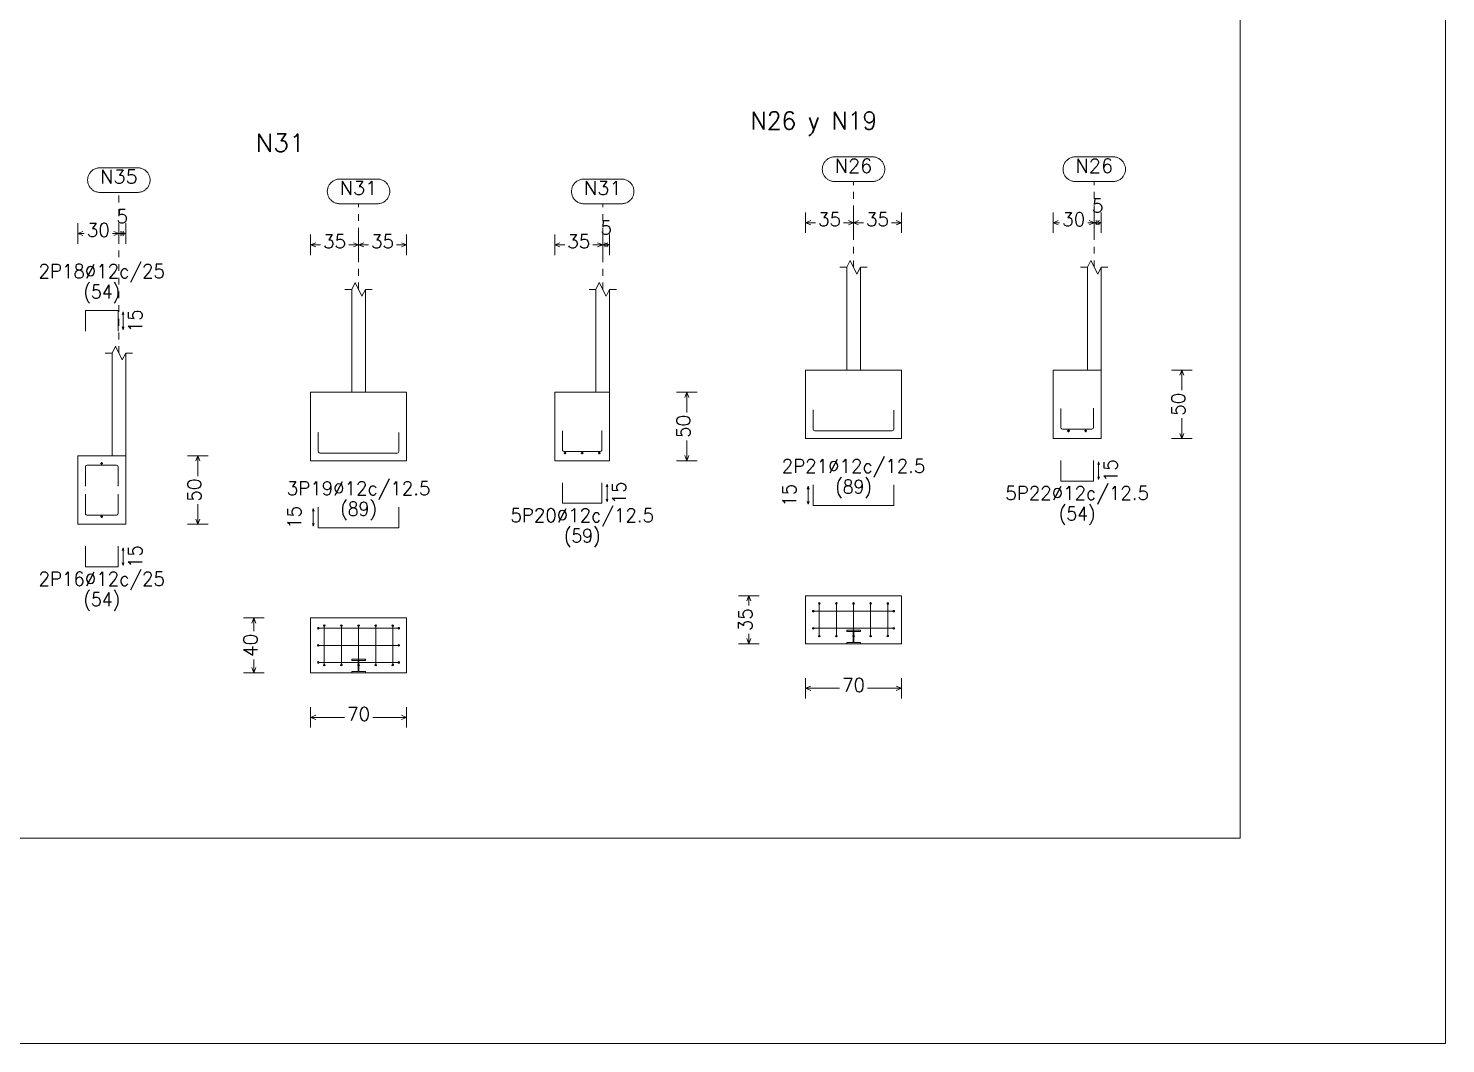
# Model space of a CAD drawing. Header units: millimetres. Extents: x -252 to 259, y -4 to 137.
# Drawn here: x -184.68 to -163.98, y 10.57 to 25.39 of the extents above; entities that cross this region are included whole.
import ezdxf
from ezdxf.enums import TextEntityAlignment as Align

# ---------------------------------------------------------------- set-up
doc = ezdxf.new("R2010")
doc.units = ezdxf.units.MM
doc.linetypes.add('CYPE_PUNTO', pattern=[0.075, 0, -0.075])
for name, color, linetype, lineweight in [('CIM_COTAS', 2, 'Continuous', 0), ('CIM_DIB_ARMADOS', 4, 'Continuous', 0), ('CIM_GEOMETRIA', 2, 'Continuous', 0), ('CIM_REFEREN', 2, 'Continuous', 0), ('CIM_TXT_ARMADOS', 3, 'Continuous', 0), ('RECUAD_LIMITES', 2, 'Continuous', 0), ('RECUAD_MARCO', 1, 'Continuous', 20)]:
    doc.layers.add(name, color=color, linetype=linetype, lineweight=lineweight)
doc.styles.add('CYPETXT', font='romans__.ttf', dxfattribs={"height": 0.2})

msp = doc.modelspace()

# ---------------------------------------------------------------- hatches: boundary and pattern name
at = {"layer": 'CIM_DIB_ARMADOS'}
h = msp.add_hatch(color=256, dxfattribs=at)
edge = h.paths.add_edge_path(flags=0)
edge.add_arc((-173.215, 19.817), 0.0016, 0, 360)
h = msp.add_hatch(color=256, dxfattribs=at)
edge = h.paths.add_edge_path(flags=0)
edge.add_arc((-172.039, 19.817), 0.0016, 0, 360)
h = msp.add_hatch(color=256, dxfattribs=at)
edge = h.paths.add_edge_path(flags=0)
edge.add_arc((-169.6, 19.841), 0.0016, 0, 360)
h = msp.add_hatch(color=256, dxfattribs=at)
edge = h.paths.add_edge_path(flags=0)
edge.add_arc((-169.124, 19.841), 0.0016, 0, 360)
h = msp.add_hatch(color=256, dxfattribs=at)
edge = h.paths.add_edge_path(flags=0)
edge.add_arc((-180.442, 19.493), 0.0016, 0, 360)
h = msp.add_hatch(color=256, dxfattribs=at)
edge = h.paths.add_edge_path(flags=0)
edge.add_arc((-179.266, 19.493), 0.0016, 0, 360)
h = msp.add_hatch(color=256, dxfattribs=at)
edge = h.paths.add_edge_path(flags=0)
edge.add_arc((-176.877, 19.517), 0.0016, 0, 360)
h = msp.add_hatch(color=256, dxfattribs=at)
edge = h.paths.add_edge_path(flags=0)
edge.add_arc((-176.301, 19.517), 0.0016, 0, 360)
h = msp.add_hatch(color=256, dxfattribs=at)
edge = h.paths.add_edge_path(flags=0)
edge.add_arc((-183.842, 18.716), 0.0016, 0, 360)
h = msp.add_hatch(color=256, dxfattribs=at)
edge = h.paths.add_edge_path(flags=0)
edge.add_arc((-183.366, 18.716), 0.0016, 0, 360)
h = msp.add_hatch(color=256, dxfattribs=at)
edge = h.paths.add_edge_path(flags=0)
edge.add_arc((-183.842, 18.588), 0.0016, 0, 360)
h = msp.add_hatch(color=256, dxfattribs=at)
edge = h.paths.add_edge_path(flags=0)
edge.add_arc((-183.366, 18.588), 0.0016, 0, 360)
h = msp.add_hatch(color=256, dxfattribs=at)
edge = h.paths.add_edge_path(flags=0)
edge.add_arc((-173.127, 16.997), 0.0016, 0, 360)
h = msp.add_hatch(color=256, dxfattribs=at)
edge = h.paths.add_edge_path(flags=0)
edge.add_arc((-172.877, 16.997), 0.0016, 0, 360)
h = msp.add_hatch(color=256, dxfattribs=at)
edge = h.paths.add_edge_path(flags=0)
edge.add_arc((-172.627, 16.997), 0.0016, 0, 360)
h = msp.add_hatch(color=256, dxfattribs=at)
edge = h.paths.add_edge_path(flags=0)
edge.add_arc((-172.377, 16.997), 0.0016, 0, 360)
h = msp.add_hatch(color=256, dxfattribs=at)
edge = h.paths.add_edge_path(flags=0)
edge.add_arc((-172.127, 16.997), 0.0016, 0, 360)
h = msp.add_hatch(color=256, dxfattribs=at)
edge = h.paths.add_edge_path(flags=0)
edge.add_arc((-173.215, 16.884), 0.0016, 0, 360)
h = msp.add_hatch(color=256, dxfattribs=at)
edge = h.paths.add_edge_path(flags=0)
edge.add_arc((-172.039, 16.884), 0.0016, 0, 360)
h = msp.add_hatch(color=256, dxfattribs=at)
edge = h.paths.add_edge_path(flags=0)
edge.add_arc((-180.442, 16.635), 0.0016, 0, 360)
h = msp.add_hatch(color=256, dxfattribs=at)
edge = h.paths.add_edge_path(flags=0)
edge.add_arc((-180.354, 16.673), 0.0016, 0, 360)
h = msp.add_hatch(color=256, dxfattribs=at)
edge = h.paths.add_edge_path(flags=0)
edge.add_arc((-180.104, 16.673), 0.0016, 0, 360)
h = msp.add_hatch(color=256, dxfattribs=at)
edge = h.paths.add_edge_path(flags=0)
edge.add_arc((-179.854, 16.673), 0.0016, 0, 360)
h = msp.add_hatch(color=256, dxfattribs=at)
edge = h.paths.add_edge_path(flags=0)
edge.add_arc((-179.604, 16.673), 0.0016, 0, 360)
h = msp.add_hatch(color=256, dxfattribs=at)
edge = h.paths.add_edge_path(flags=0)
edge.add_arc((-179.354, 16.673), 0.0016, 0, 360)
h = msp.add_hatch(color=256, dxfattribs=at)
edge = h.paths.add_edge_path(flags=0)
edge.add_arc((-179.266, 16.635), 0.0016, 0, 360)
h = msp.add_hatch(color=256, dxfattribs=at)
edge = h.paths.add_edge_path(flags=0)
edge.add_arc((-173.215, 16.634), 0.0016, 0, 360)
h = msp.add_hatch(color=256, dxfattribs=at)
edge = h.paths.add_edge_path(flags=0)
edge.add_arc((-172.039, 16.634), 0.0016, 0, 360)
h = msp.add_hatch(color=256, dxfattribs=at)
edge = h.paths.add_edge_path(flags=0)
edge.add_arc((-180.442, 16.385), 0.0016, 0, 360)
h = msp.add_hatch(color=256, dxfattribs=at)
edge = h.paths.add_edge_path(flags=0)
edge.add_arc((-179.266, 16.385), 0.0016, 0, 360)
h = msp.add_hatch(color=256, dxfattribs=at)
edge = h.paths.add_edge_path(flags=0)
edge.add_arc((-173.127, 16.521), 0.0016, 0, 360)
h = msp.add_hatch(color=256, dxfattribs=at)
edge = h.paths.add_edge_path(flags=0)
edge.add_arc((-172.877, 16.521), 0.0016, 0, 360)
h = msp.add_hatch(color=256, dxfattribs=at)
edge = h.paths.add_edge_path(flags=0)
edge.add_arc((-172.627, 16.521), 0.0016, 0, 360)
h = msp.add_hatch(color=256, dxfattribs=at)
edge = h.paths.add_edge_path(flags=0)
edge.add_arc((-172.377, 16.521), 0.0016, 0, 360)
h = msp.add_hatch(color=256, dxfattribs=at)
edge = h.paths.add_edge_path(flags=0)
edge.add_arc((-172.127, 16.521), 0.0016, 0, 360)
h = msp.add_hatch(color=256, dxfattribs=at)
edge = h.paths.add_edge_path(flags=0)
edge.add_arc((-180.442, 16.135), 0.0016, 0, 360)
h = msp.add_hatch(color=256, dxfattribs=at)
edge = h.paths.add_edge_path(flags=0)
edge.add_arc((-180.354, 16.097), 0.0016, 0, 360)
h = msp.add_hatch(color=256, dxfattribs=at)
edge = h.paths.add_edge_path(flags=0)
edge.add_arc((-180.104, 16.097), 0.0016, 0, 360)
h = msp.add_hatch(color=256, dxfattribs=at)
edge = h.paths.add_edge_path(flags=0)
edge.add_arc((-179.854, 16.097), 0.0016, 0, 360)
h = msp.add_hatch(color=256, dxfattribs=at)
edge = h.paths.add_edge_path(flags=0)
edge.add_arc((-179.604, 16.097), 0.0016, 0, 360)
h = msp.add_hatch(color=256, dxfattribs=at)
edge = h.paths.add_edge_path(flags=0)
edge.add_arc((-179.354, 16.097), 0.0016, 0, 360)
h = msp.add_hatch(color=256, dxfattribs=at)
edge = h.paths.add_edge_path(flags=0)
edge.add_arc((-179.266, 16.135), 0.0016, 0, 360)

# ---------------------------------------------------------------- linework, layer by layer
at = {"layer": 'CIM_COTAS', "linetype": 'CYPE_PUNTO'}
for p, q in [((-183.354, 20.652), (-183.354, 22.998)), ((-172.627, 21.905), (-172.627, 23.156)), ((-169.112, 21.905), (-169.112, 23.156)), ((-179.854, 21.581), (-179.854, 22.832)), ((-176.289, 21.581), (-176.289, 22.832))]:
    msp.add_line(p, q, dxfattribs=at)
at = {"layer": 'CIM_COTAS'}
for p, q in [((-173.327, 22.406), (-173.327, 22.706)), ((-173.327, 22.556), (-173.252, 22.586)), ((-172.627, 22.556), (-172.702, 22.586)), ((-172.627, 22.406), (-172.627, 22.706)), ((-172.627, 22.406), (-172.627, 22.706)), ((-172.627, 22.556), (-172.552, 22.586)), ((-171.927, 22.556), (-172.002, 22.586)), ((-171.927, 22.406), (-171.927, 22.706)), ((-169.712, 22.406), (-169.712, 22.706)), ((-169.712, 22.556), (-169.637, 22.586)), ((-169.112, 22.556), (-169.187, 22.586)), ((-169.112, 22.406), (-169.112, 22.706)), ((-169.112, 22.406), (-169.112, 22.706)), ((-169.112, 22.556), (-169.037, 22.586)), ((-169.012, 22.556), (-169.087, 22.586)), ((-169.012, 22.406), (-169.012, 22.706)), ((-183.954, 22.248), (-183.954, 22.548)), ((-183.954, 22.398), (-183.879, 22.428)), ((-183.954, 22.398), (-183.879, 22.368)), ((-183.954, 22.398), (-183.86, 22.398)), ((-183.449, 22.398), (-183.354, 22.398)), ((-183.354, 22.398), (-183.429, 22.428)), ((-183.354, 22.398), (-183.429, 22.368)), ((-183.354, 22.248), (-183.354, 22.548)), ((-183.354, 22.248), (-183.354, 22.548)), ((-183.354, 22.398), (-183.279, 22.428)), ((-183.354, 22.398), (-183.279, 22.368)), ((-183.354, 22.398), (-183.254, 22.398)), ((-183.254, 22.398), (-183.329, 22.428)), ((-183.254, 22.398), (-183.329, 22.368)), ((-183.254, 22.248), (-183.254, 22.548)), ((-180.554, 22.082), (-180.554, 22.382)), ((-179.854, 22.082), (-179.854, 22.382)), ((-179.854, 22.082), (-179.854, 22.382)), ((-179.154, 22.082), (-179.154, 22.382)), ((-176.989, 22.082), (-176.989, 22.382)), ((-176.289, 22.082), (-176.289, 22.382)), ((-176.289, 22.082), (-176.289, 22.382)), ((-176.189, 22.082), (-176.189, 22.382)), ((-173.327, 22.556), (-173.252, 22.526)), ((-173.327, 22.556), (-173.182, 22.556)), ((-172.771, 22.556), (-172.627, 22.556)), ((-172.627, 22.556), (-172.702, 22.526)), ((-172.627, 22.556), (-172.552, 22.526)), ((-172.627, 22.556), (-172.482, 22.556)), ((-172.071, 22.556), (-171.927, 22.556)), ((-171.927, 22.556), (-172.002, 22.526)), ((-169.712, 22.556), (-169.637, 22.526)), ((-169.712, 22.556), (-169.617, 22.556)), ((-169.206, 22.556), (-169.112, 22.556)), ((-169.112, 22.556), (-169.187, 22.526)), ((-169.112, 22.556), (-169.037, 22.526)), ((-169.112, 22.556), (-169.012, 22.556)), ((-169.012, 22.556), (-169.087, 22.526)), ((-180.554, 22.232), (-180.479, 22.262)), ((-180.554, 22.232), (-180.479, 22.202)), ((-180.554, 22.232), (-180.409, 22.232)), ((-179.998, 22.232), (-179.854, 22.232)), ((-179.854, 22.232), (-179.929, 22.262)), ((-179.854, 22.232), (-179.929, 22.202)), ((-179.854, 22.232), (-179.779, 22.262)), ((-179.854, 22.232), (-179.779, 22.202)), ((-179.854, 22.232), (-179.709, 22.232)), ((-179.298, 22.232), (-179.154, 22.232)), ((-179.154, 22.232), (-179.229, 22.262)), ((-179.154, 22.232), (-179.229, 22.202)), ((-176.989, 22.232), (-176.914, 22.262)), ((-176.989, 22.232), (-176.914, 22.202)), ((-176.989, 22.232), (-176.844, 22.232)), ((-176.433, 22.232), (-176.289, 22.232)), ((-176.289, 22.232), (-176.364, 22.262)), ((-176.289, 22.232), (-176.364, 22.202)), ((-176.289, 22.232), (-176.214, 22.262)), ((-176.289, 22.232), (-176.214, 22.202)), ((-176.289, 22.232), (-176.189, 22.232)), ((-176.189, 22.232), (-176.264, 22.262)), ((-176.189, 22.232), (-176.264, 22.202)), ((-167.983, 20.405), (-167.683, 20.405)), ((-167.833, 20.405), (-167.863, 20.33)), ((-167.833, 20.405), (-167.803, 20.33)), ((-167.833, 20.111), (-167.833, 20.405)), ((-175.21, 20.081), (-174.91, 20.081)), ((-175.06, 20.081), (-175.09, 20.006)), ((-175.06, 20.081), (-175.03, 20.006)), ((-175.06, 19.787), (-175.06, 20.081)), ((-167.833, 19.405), (-167.833, 19.7)), ((-167.833, 19.405), (-167.863, 19.48)), ((-167.833, 19.405), (-167.803, 19.48)), ((-175.06, 19.081), (-175.06, 19.376)), ((-167.983, 19.405), (-167.683, 19.405)), ((-182.352, 19.152), (-182.052, 19.152)), ((-182.202, 19.152), (-182.232, 19.077)), ((-182.202, 19.152), (-182.172, 19.077)), ((-182.202, 18.857), (-182.202, 19.152)), ((-175.21, 19.081), (-174.91, 19.081)), ((-175.06, 19.081), (-175.09, 19.156)), ((-175.06, 19.081), (-175.03, 19.156)), ((-182.202, 18.152), (-182.202, 18.446)), ((-182.202, 18.152), (-182.232, 18.227)), ((-182.202, 18.152), (-182.172, 18.227)), ((-182.352, 18.152), (-182.052, 18.152)), ((-174.305, 17.109), (-174.005, 17.109)), ((-174.155, 17.109), (-174.185, 17.034)), ((-174.155, 17.109), (-174.125, 17.034)), ((-174.155, 16.965), (-174.155, 17.109)), ((-181.532, 16.785), (-181.232, 16.785)), ((-181.382, 16.785), (-181.412, 16.71)), ((-181.382, 16.785), (-181.352, 16.71)), ((-181.382, 16.591), (-181.382, 16.785)), ((-174.305, 16.409), (-174.005, 16.409)), ((-174.155, 16.409), (-174.185, 16.484)), ((-174.155, 16.409), (-174.155, 16.554)), ((-174.155, 16.409), (-174.125, 16.484)), ((-181.382, 15.985), (-181.382, 16.18)), ((-181.532, 15.985), (-181.232, 15.985)), ((-181.382, 15.985), (-181.412, 16.06)), ((-181.382, 15.985), (-181.352, 16.06)), ((-173.327, 15.608), (-173.327, 15.908)), ((-173.327, 15.758), (-173.252, 15.788)), ((-173.327, 15.758), (-173.252, 15.728)), ((-173.327, 15.758), (-172.832, 15.758)), ((-172.421, 15.758), (-171.927, 15.758)), ((-171.927, 15.758), (-172.002, 15.788)), ((-171.927, 15.758), (-172.002, 15.728)), ((-171.927, 15.608), (-171.927, 15.908)), ((-180.554, 15.184), (-180.554, 15.484)), ((-180.554, 15.334), (-180.479, 15.364)), ((-180.554, 15.334), (-180.479, 15.304)), ((-180.554, 15.334), (-180.059, 15.334)), ((-179.648, 15.334), (-179.154, 15.334)), ((-179.154, 15.334), (-179.229, 15.364)), ((-179.154, 15.334), (-179.229, 15.304)), ((-179.154, 15.184), (-179.154, 15.484))]:
    msp.add_line(p, q, dxfattribs=at)
for points in [[(-172.351, 23.516), (-172.339, 23.516), (-172.327, 23.515), (-172.315, 23.513), (-172.303, 23.51), (-172.292, 23.506), (-172.281, 23.502), (-172.27, 23.497), (-172.259, 23.491), (-172.249, 23.485), (-172.239, 23.477), (-172.23, 23.47), (-172.221, 23.461), (-172.213, 23.452), (-172.206, 23.443), (-172.199, 23.433), (-172.193, 23.423), (-172.188, 23.412), (-172.183, 23.401), (-172.179, 23.389), (-172.176, 23.378), (-172.173, 23.366), (-172.172, 23.354), (-172.171, 23.342), (-172.171, 23.33), (-172.172, 23.318), (-172.173, 23.306), (-172.176, 23.294), (-172.179, 23.283), (-172.183, 23.271), (-172.188, 23.26), (-172.193, 23.25), (-172.199, 23.239), (-172.206, 23.229), (-172.213, 23.22), (-172.221, 23.211), (-172.23, 23.203), (-172.239, 23.195), (-172.249, 23.188), (-172.259, 23.181), (-172.27, 23.175), (-172.281, 23.17), (-172.292, 23.166), (-172.303, 23.163), (-172.315, 23.16), (-172.327, 23.158), (-172.339, 23.157), (-172.351, 23.156), (-172.903, 23.156), (-172.915, 23.157), (-172.927, 23.158), (-172.939, 23.16), (-172.95, 23.163), (-172.962, 23.166), (-172.973, 23.17), (-172.984, 23.175), (-172.995, 23.181), (-173.005, 23.188), (-173.014, 23.195), (-173.024, 23.203), (-173.032, 23.211), (-173.04, 23.22), (-173.048, 23.229), (-173.055, 23.239), (-173.061, 23.25), (-173.066, 23.26), (-173.071, 23.271), (-173.075, 23.283), (-173.078, 23.294), (-173.08, 23.306), (-173.082, 23.318), (-173.083, 23.33), (-173.083, 23.342), (-173.082, 23.354), (-173.08, 23.366), (-173.078, 23.378), (-173.075, 23.389), (-173.071, 23.401), (-173.066, 23.412), (-173.061, 23.423), (-173.055, 23.433), (-173.048, 23.443), (-173.04, 23.452), (-173.032, 23.461), (-173.024, 23.47), (-173.014, 23.477), (-173.005, 23.485), (-172.995, 23.491), (-172.984, 23.497), (-172.973, 23.502), (-172.962, 23.506), (-172.95, 23.51), (-172.939, 23.513), (-172.927, 23.515), (-172.915, 23.516), (-172.903, 23.516), (-172.351, 23.516)], [(-168.836, 23.516), (-168.824, 23.516), (-168.812, 23.515), (-168.8, 23.513), (-168.788, 23.51), (-168.777, 23.506), (-168.766, 23.502), (-168.755, 23.497), (-168.744, 23.491), (-168.734, 23.485), (-168.724, 23.477), (-168.715, 23.47), (-168.706, 23.461), (-168.698, 23.452), (-168.691, 23.443), (-168.684, 23.433), (-168.678, 23.423), (-168.673, 23.412), (-168.668, 23.401), (-168.664, 23.389), (-168.661, 23.378), (-168.658, 23.366), (-168.657, 23.354), (-168.656, 23.342), (-168.656, 23.33), (-168.657, 23.318), (-168.658, 23.306), (-168.661, 23.294), (-168.664, 23.283), (-168.668, 23.271), (-168.673, 23.26), (-168.678, 23.25), (-168.684, 23.239), (-168.691, 23.229), (-168.698, 23.22), (-168.706, 23.211), (-168.715, 23.203), (-168.724, 23.195), (-168.734, 23.188), (-168.744, 23.181), (-168.755, 23.175), (-168.766, 23.17), (-168.777, 23.166), (-168.788, 23.163), (-168.8, 23.16), (-168.812, 23.158), (-168.824, 23.157), (-168.836, 23.156), (-169.388, 23.156), (-169.4, 23.157), (-169.412, 23.158), (-169.424, 23.16), (-169.435, 23.163), (-169.447, 23.166), (-169.458, 23.17), (-169.469, 23.175), (-169.48, 23.181), (-169.49, 23.188), (-169.499, 23.195), (-169.509, 23.203), (-169.517, 23.211), (-169.525, 23.22), (-169.533, 23.229), (-169.54, 23.239), (-169.546, 23.25), (-169.551, 23.26), (-169.556, 23.271), (-169.56, 23.283), (-169.563, 23.294), (-169.565, 23.306), (-169.567, 23.318), (-169.568, 23.33), (-169.568, 23.342), (-169.567, 23.354), (-169.565, 23.366), (-169.563, 23.378), (-169.56, 23.389), (-169.556, 23.401), (-169.551, 23.412), (-169.546, 23.423), (-169.54, 23.433), (-169.533, 23.443), (-169.525, 23.452), (-169.517, 23.461), (-169.509, 23.47), (-169.499, 23.477), (-169.49, 23.485), (-169.48, 23.491), (-169.469, 23.497), (-169.458, 23.502), (-169.447, 23.506), (-169.435, 23.51), (-169.424, 23.513), (-169.412, 23.515), (-169.4, 23.516), (-169.388, 23.516), (-168.836, 23.516)], [(-183.078, 23.358), (-183.066, 23.358), (-183.054, 23.356), (-183.042, 23.354), (-183.031, 23.352), (-183.019, 23.348), (-183.008, 23.344), (-182.997, 23.339), (-182.987, 23.333), (-182.976, 23.326), (-182.967, 23.319), (-182.958, 23.311), (-182.949, 23.303), (-182.941, 23.294), (-182.933, 23.285), (-182.927, 23.275), (-182.92, 23.264), (-182.915, 23.254), (-182.91, 23.243), (-182.906, 23.231), (-182.903, 23.22), (-182.901, 23.208), (-182.899, 23.196), (-182.898, 23.184), (-182.898, 23.172), (-182.899, 23.16), (-182.901, 23.148), (-182.903, 23.136), (-182.906, 23.125), (-182.91, 23.113), (-182.915, 23.102), (-182.92, 23.091), (-182.927, 23.081), (-182.933, 23.071), (-182.941, 23.062), (-182.949, 23.053), (-182.958, 23.044), (-182.967, 23.037), (-182.976, 23.03), (-182.987, 23.023), (-182.997, 23.017), (-183.008, 23.012), (-183.019, 23.008), (-183.031, 23.004), (-183.042, 23.002), (-183.054, 23), (-183.066, 22.998), (-183.078, 22.998), (-183.63, 22.998), (-183.642, 22.998), (-183.654, 23), (-183.666, 23.002), (-183.678, 23.004), (-183.689, 23.008), (-183.701, 23.012), (-183.712, 23.017), (-183.722, 23.023), (-183.732, 23.03), (-183.742, 23.037), (-183.751, 23.044), (-183.76, 23.053), (-183.768, 23.062), (-183.775, 23.071), (-183.782, 23.081), (-183.788, 23.091), (-183.794, 23.102), (-183.798, 23.113), (-183.802, 23.125), (-183.805, 23.136), (-183.808, 23.148), (-183.809, 23.16), (-183.81, 23.172), (-183.81, 23.184), (-183.809, 23.196), (-183.808, 23.208), (-183.805, 23.22), (-183.802, 23.231), (-183.798, 23.243), (-183.794, 23.254), (-183.788, 23.264), (-183.782, 23.275), (-183.775, 23.285), (-183.768, 23.294), (-183.76, 23.303), (-183.751, 23.311), (-183.742, 23.319), (-183.732, 23.326), (-183.722, 23.333), (-183.712, 23.339), (-183.701, 23.344), (-183.689, 23.348), (-183.678, 23.352), (-183.666, 23.354), (-183.654, 23.356), (-183.642, 23.358), (-183.63, 23.358), (-183.078, 23.358)], [(-179.578, 23.192), (-179.566, 23.192), (-179.554, 23.191), (-179.542, 23.189), (-179.53, 23.186), (-179.519, 23.182), (-179.508, 23.178), (-179.497, 23.173), (-179.486, 23.167), (-179.476, 23.161), (-179.466, 23.154), (-179.457, 23.146), (-179.449, 23.137), (-179.44, 23.129), (-179.433, 23.119), (-179.426, 23.109), (-179.42, 23.099), (-179.415, 23.088), (-179.41, 23.077), (-179.406, 23.066), (-179.403, 23.054), (-179.4, 23.042), (-179.399, 23.03), (-179.398, 23.018), (-179.398, 23.006), (-179.399, 22.994), (-179.4, 22.982), (-179.403, 22.971), (-179.406, 22.959), (-179.41, 22.948), (-179.415, 22.937), (-179.42, 22.926), (-179.426, 22.915), (-179.433, 22.906), (-179.44, 22.896), (-179.449, 22.887), (-179.457, 22.879), (-179.466, 22.871), (-179.476, 22.864), (-179.486, 22.857), (-179.497, 22.852), (-179.508, 22.847), (-179.519, 22.842), (-179.53, 22.839), (-179.542, 22.836), (-179.554, 22.834), (-179.566, 22.833), (-179.578, 22.832), (-180.13, 22.832), (-180.142, 22.833), (-180.154, 22.834), (-180.166, 22.836), (-180.177, 22.839), (-180.189, 22.842), (-180.2, 22.847), (-180.211, 22.852), (-180.222, 22.857), (-180.232, 22.864), (-180.241, 22.871), (-180.251, 22.879), (-180.259, 22.887), (-180.267, 22.896), (-180.275, 22.906), (-180.282, 22.915), (-180.288, 22.926), (-180.293, 22.937), (-180.298, 22.948), (-180.302, 22.959), (-180.305, 22.971), (-180.307, 22.982), (-180.309, 22.994), (-180.31, 23.006), (-180.31, 23.018), (-180.309, 23.03), (-180.307, 23.042), (-180.305, 23.054), (-180.302, 23.066), (-180.298, 23.077), (-180.293, 23.088), (-180.288, 23.099), (-180.282, 23.109), (-180.275, 23.119), (-180.267, 23.129), (-180.259, 23.137), (-180.251, 23.146), (-180.241, 23.154), (-180.232, 23.161), (-180.222, 23.167), (-180.211, 23.173), (-180.2, 23.178), (-180.189, 23.182), (-180.177, 23.186), (-180.166, 23.189), (-180.154, 23.191), (-180.142, 23.192), (-180.13, 23.192), (-179.578, 23.192)], [(-176.013, 23.192), (-176.001, 23.192), (-175.989, 23.191), (-175.977, 23.189), (-175.965, 23.186), (-175.954, 23.182), (-175.943, 23.178), (-175.932, 23.173), (-175.921, 23.167), (-175.911, 23.161), (-175.901, 23.154), (-175.892, 23.146), (-175.884, 23.137), (-175.875, 23.129), (-175.868, 23.119), (-175.861, 23.109), (-175.855, 23.099), (-175.85, 23.088), (-175.845, 23.077), (-175.841, 23.066), (-175.838, 23.054), (-175.835, 23.042), (-175.834, 23.03), (-175.833, 23.018), (-175.833, 23.006), (-175.834, 22.994), (-175.835, 22.982), (-175.838, 22.971), (-175.841, 22.959), (-175.845, 22.948), (-175.85, 22.937), (-175.855, 22.926), (-175.861, 22.915), (-175.868, 22.906), (-175.875, 22.896), (-175.884, 22.887), (-175.892, 22.879), (-175.901, 22.871), (-175.911, 22.864), (-175.921, 22.857), (-175.932, 22.852), (-175.943, 22.847), (-175.954, 22.842), (-175.965, 22.839), (-175.977, 22.836), (-175.989, 22.834), (-176.001, 22.833), (-176.013, 22.832), (-176.565, 22.832), (-176.577, 22.833), (-176.589, 22.834), (-176.601, 22.836), (-176.612, 22.839), (-176.624, 22.842), (-176.635, 22.847), (-176.646, 22.852), (-176.657, 22.857), (-176.667, 22.864), (-176.676, 22.871), (-176.686, 22.879), (-176.694, 22.887), (-176.702, 22.896), (-176.71, 22.906), (-176.717, 22.915), (-176.723, 22.926), (-176.728, 22.937), (-176.733, 22.948), (-176.737, 22.959), (-176.74, 22.971), (-176.742, 22.982), (-176.744, 22.994), (-176.745, 23.006), (-176.745, 23.018), (-176.744, 23.03), (-176.742, 23.042), (-176.74, 23.054), (-176.737, 23.066), (-176.733, 23.077), (-176.728, 23.088), (-176.723, 23.099), (-176.717, 23.109), (-176.71, 23.119), (-176.702, 23.129), (-176.694, 23.137), (-176.686, 23.146), (-176.676, 23.154), (-176.667, 23.161), (-176.657, 23.167), (-176.646, 23.173), (-176.635, 23.178), (-176.624, 23.182), (-176.612, 23.186), (-176.601, 23.189), (-176.589, 23.191), (-176.577, 23.192), (-176.565, 23.192), (-176.013, 23.192)]]:
    msp.add_lwpolyline(points, close=True, dxfattribs=at)
at = {"layer": 'CIM_DIB_ARMADOS'}
for p, q in [((-169.505, 19.517), (-169.469, 19.517)), ((-169.487, 19.499), (-169.487, 19.535)), ((-169.255, 19.517), (-169.219, 19.517)), ((-169.237, 19.499), (-169.237, 19.535)), ((-183.622, 19.04), (-183.586, 19.04)), ((-183.604, 19.022), (-183.604, 19.058)), ((-176.857, 19.193), (-176.821, 19.193)), ((-176.839, 19.175), (-176.839, 19.211)), ((-176.607, 19.193), (-176.571, 19.193)), ((-176.589, 19.175), (-176.589, 19.211)), ((-176.357, 19.193), (-176.321, 19.193)), ((-176.339, 19.175), (-176.339, 19.211)), ((-183.622, 18.264), (-183.586, 18.264)), ((-183.604, 18.246), (-183.604, 18.282))]:
    msp.add_line(p, q, dxfattribs=at)
for points in [[(-183.366, 20.973), (-183.366, 21.273), (-183.842, 21.273), (-183.842, 20.973)], [(-173.215, 19.817), (-173.215, 19.541), (-173.212, 19.529), (-173.203, 19.52), (-173.191, 19.517), (-172.063, 19.517), (-172.051, 19.52), (-172.042, 19.529), (-172.039, 19.541), (-172.039, 19.817)], [(-169.124, 19.841), (-169.124, 19.565), (-169.127, 19.553), (-169.136, 19.544), (-169.148, 19.541), (-169.576, 19.541), (-169.588, 19.544), (-169.597, 19.553), (-169.6, 19.565), (-169.6, 19.841)], [(-180.442, 19.493), (-180.442, 19.217), (-180.439, 19.205), (-180.43, 19.197), (-180.418, 19.193), (-179.29, 19.193), (-179.278, 19.197), (-179.269, 19.205), (-179.266, 19.217), (-179.266, 19.493)], [(-176.301, 19.517), (-176.301, 19.241), (-176.304, 19.229), (-176.313, 19.221), (-176.325, 19.217), (-176.853, 19.217), (-176.865, 19.221), (-176.874, 19.229), (-176.877, 19.241), (-176.877, 19.517)], [(-169.124, 19.084), (-169.124, 18.784), (-169.6, 18.784), (-169.6, 19.084)], [(-183.366, 18.716), (-183.366, 18.992), (-183.37, 19.004), (-183.378, 19.013), (-183.39, 19.016), (-183.818, 19.016), (-183.83, 19.013), (-183.839, 19.004), (-183.842, 18.992), (-183.842, 18.716)], [(-176.301, 18.76), (-176.301, 18.46), (-176.877, 18.46), (-176.877, 18.76)], [(-173.215, 18.727), (-173.215, 18.427), (-172.039, 18.427), (-172.039, 18.727)], [(-183.366, 18.588), (-183.366, 18.312), (-183.37, 18.3), (-183.378, 18.291), (-183.39, 18.288), (-183.818, 18.288), (-183.83, 18.291), (-183.839, 18.3), (-183.842, 18.312), (-183.842, 18.588)], [(-180.442, 18.403), (-180.442, 18.103), (-179.266, 18.103), (-179.266, 18.403)], [(-183.366, 17.831), (-183.366, 17.531), (-183.842, 17.531), (-183.842, 17.831)], [(-173.127, 16.521), (-173.127, 16.524), (-173.127, 16.533), (-173.127, 16.545), (-173.127, 16.973), (-173.127, 16.985), (-173.127, 16.994), (-173.127, 16.997)], [(-172.877, 16.521), (-172.877, 16.524), (-172.877, 16.533), (-172.877, 16.545), (-172.877, 16.973), (-172.877, 16.985), (-172.877, 16.994), (-172.877, 16.997)], [(-172.627, 16.521), (-172.627, 16.524), (-172.627, 16.533), (-172.627, 16.545), (-172.627, 16.973), (-172.627, 16.985), (-172.627, 16.994), (-172.627, 16.997)], [(-172.377, 16.521), (-172.377, 16.524), (-172.377, 16.533), (-172.377, 16.545), (-172.377, 16.973), (-172.377, 16.985), (-172.377, 16.994), (-172.377, 16.997)], [(-172.127, 16.521), (-172.127, 16.524), (-172.127, 16.533), (-172.127, 16.545), (-172.127, 16.973), (-172.127, 16.985), (-172.127, 16.994), (-172.127, 16.997)], [(-173.215, 16.884), (-173.212, 16.884), (-173.203, 16.884), (-173.191, 16.884), (-172.063, 16.884), (-172.051, 16.884), (-172.042, 16.884), (-172.039, 16.884)], [(-180.442, 16.635), (-180.439, 16.635), (-180.43, 16.635), (-180.418, 16.635), (-179.29, 16.635), (-179.278, 16.635), (-179.269, 16.635), (-179.266, 16.635)], [(-180.354, 16.097), (-180.354, 16.101), (-180.354, 16.109), (-180.354, 16.121), (-180.354, 16.649), (-180.354, 16.661), (-180.354, 16.67), (-180.354, 16.673)], [(-180.104, 16.097), (-180.104, 16.101), (-180.104, 16.109), (-180.104, 16.121), (-180.104, 16.649), (-180.104, 16.661), (-180.104, 16.67), (-180.104, 16.673)], [(-179.854, 16.097), (-179.854, 16.101), (-179.854, 16.109), (-179.854, 16.121), (-179.854, 16.649), (-179.854, 16.661), (-179.854, 16.67), (-179.854, 16.673)], [(-179.604, 16.097), (-179.604, 16.101), (-179.604, 16.109), (-179.604, 16.121), (-179.604, 16.649), (-179.604, 16.661), (-179.604, 16.67), (-179.604, 16.673)], [(-179.354, 16.097), (-179.354, 16.101), (-179.354, 16.109), (-179.354, 16.121), (-179.354, 16.649), (-179.354, 16.661), (-179.354, 16.67), (-179.354, 16.673)], [(-173.215, 16.634), (-173.212, 16.634), (-173.203, 16.634), (-173.191, 16.634), (-172.063, 16.634), (-172.051, 16.634), (-172.042, 16.634), (-172.039, 16.634)], [(-180.442, 16.385), (-180.439, 16.385), (-180.43, 16.385), (-180.418, 16.385), (-179.29, 16.385), (-179.278, 16.385), (-179.269, 16.385), (-179.266, 16.385)], [(-180.442, 16.135), (-180.439, 16.135), (-180.43, 16.135), (-180.418, 16.135), (-179.29, 16.135), (-179.278, 16.135), (-179.269, 16.135), (-179.266, 16.135)]]:
    msp.add_lwpolyline(points, dxfattribs=at)
for centre, radius in [((-173.215, 19.817), 0.0016), ((-172.039, 19.817), 0.0016), ((-169.6, 19.841), 0.0016), ((-169.124, 19.841), 0.0016), ((-180.442, 19.493), 0.0016), ((-179.266, 19.493), 0.0016), ((-176.877, 19.517), 0.0016), ((-176.301, 19.517), 0.0016), ((-169.487, 19.517), 0.012), ((-169.237, 19.517), 0.012), ((-183.604, 19.04), 0.012), ((-176.839, 19.193), 0.012), ((-176.589, 19.193), 0.012), ((-176.339, 19.193), 0.012), ((-183.842, 18.716), 0.0016), ((-183.366, 18.716), 0.0016), ((-183.842, 18.588), 0.0016), ((-183.366, 18.588), 0.0016), ((-183.604, 18.264), 0.012), ((-173.127, 16.997), 0.012), ((-173.127, 16.997), 0.0016), ((-172.877, 16.997), 0.012), ((-172.877, 16.997), 0.0016), ((-172.627, 16.997), 0.012), ((-172.627, 16.997), 0.0016), ((-172.377, 16.997), 0.012), ((-172.377, 16.997), 0.0016), ((-172.127, 16.997), 0.012), ((-172.127, 16.997), 0.0016), ((-173.215, 16.884), 0.012), ((-173.215, 16.884), 0.0016), ((-172.039, 16.884), 0.012), ((-172.039, 16.884), 0.0016), ((-180.442, 16.635), 0.012), ((-180.442, 16.635), 0.0016), ((-180.354, 16.673), 0.012), ((-180.354, 16.673), 0.0016), ((-180.104, 16.673), 0.012), ((-180.104, 16.673), 0.0016), ((-179.854, 16.673), 0.012), ((-179.854, 16.673), 0.0016), ((-179.604, 16.673), 0.012), ((-179.604, 16.673), 0.0016), ((-179.354, 16.673), 0.012), ((-179.354, 16.673), 0.0016), ((-179.266, 16.635), 0.012), ((-179.266, 16.635), 0.0016), ((-173.215, 16.634), 0.012), ((-173.215, 16.634), 0.0016), ((-172.039, 16.634), 0.012), ((-172.039, 16.634), 0.0016), ((-180.442, 16.385), 0.012), ((-180.442, 16.385), 0.0016), ((-179.266, 16.385), 0.012), ((-179.266, 16.385), 0.0016), ((-173.127, 16.521), 0.012), ((-173.127, 16.521), 0.0016), ((-172.877, 16.521), 0.012), ((-172.877, 16.521), 0.0016), ((-172.627, 16.521), 0.012), ((-172.627, 16.521), 0.0016), ((-172.377, 16.521), 0.012), ((-172.377, 16.521), 0.0016), ((-172.127, 16.521), 0.012), ((-172.127, 16.521), 0.0016), ((-180.442, 16.135), 0.012), ((-179.266, 16.135), 0.012), ((-180.442, 16.135), 0.0016), ((-180.354, 16.097), 0.012), ((-180.354, 16.097), 0.0016), ((-180.104, 16.097), 0.012), ((-180.104, 16.097), 0.0016), ((-179.854, 16.097), 0.012), ((-179.854, 16.097), 0.0016), ((-179.604, 16.097), 0.012), ((-179.604, 16.097), 0.0016), ((-179.354, 16.097), 0.012), ((-179.354, 16.097), 0.0016), ((-179.266, 16.135), 0.0016)]:
    msp.add_circle(centre, radius, dxfattribs=at)
at = {"layer": 'CIM_GEOMETRIA'}
for p, q in [((-172.727, 21.905), (-172.727, 20.405)), ((-172.527, 20.405), (-172.527, 21.905)), ((-169.012, 20.405), (-169.012, 21.905)), ((-179.954, 21.581), (-179.954, 20.081)), ((-179.754, 20.081), (-179.754, 21.581)), ((-176.189, 20.081), (-176.189, 21.581)), ((-183.254, 19.152), (-183.254, 20.652)), ((-173.327, 20.405), (-171.927, 20.405)), ((-173.327, 20.405), (-173.327, 19.405)), ((-172.527, 20.405), (-172.727, 20.405)), ((-172.727, 20.405), (-172.633, 20.405)), ((-172.527, 20.405), (-172.621, 20.405)), ((-171.927, 19.405), (-171.927, 20.405)), ((-169.712, 20.405), (-169.012, 20.405)), ((-169.712, 19.405), (-169.712, 20.405)), ((-169.012, 20.405), (-169.212, 20.405)), ((-169.012, 19.405), (-169.012, 20.405)), ((-180.554, 20.081), (-179.154, 20.081)), ((-180.554, 20.081), (-180.554, 19.081)), ((-179.754, 20.081), (-179.954, 20.081)), ((-179.954, 20.081), (-179.86, 20.081)), ((-179.754, 20.081), (-179.848, 20.081)), ((-179.154, 19.081), (-179.154, 20.081)), ((-176.989, 20.081), (-176.189, 20.081)), ((-176.989, 19.081), (-176.989, 20.081)), ((-176.189, 20.081), (-176.389, 20.081)), ((-176.189, 19.081), (-176.189, 20.081)), ((-171.927, 19.405), (-173.327, 19.405)), ((-169.012, 19.405), (-169.712, 19.405)), ((-183.954, 19.152), (-183.254, 19.152)), ((-183.954, 18.152), (-183.954, 19.152)), ((-183.254, 19.152), (-183.454, 19.152)), ((-183.254, 18.152), (-183.254, 19.152)), ((-179.154, 19.081), (-180.554, 19.081)), ((-176.189, 19.081), (-176.989, 19.081)), ((-183.254, 18.152), (-183.954, 18.152))]:
    msp.add_line(p, q, dxfattribs=at)
for points in [[(-172.827, 21.905), (-172.727, 21.905), (-172.677, 22.005), (-172.577, 21.805), (-172.527, 21.905), (-172.427, 21.905)], [(-169.312, 21.905), (-169.212, 21.905), (-169.162, 22.005), (-169.062, 21.805), (-169.012, 21.905), (-168.912, 21.905)], [(-169.012, 20.405), (-169.032, 20.405), (-169.192, 20.405), (-169.212, 20.405), (-169.212, 21.905)], [(-180.054, 21.581), (-179.954, 21.581), (-179.904, 21.681), (-179.804, 21.481), (-179.754, 21.581), (-179.654, 21.581)], [(-176.489, 21.581), (-176.389, 21.581), (-176.339, 21.681), (-176.239, 21.481), (-176.189, 21.581), (-176.089, 21.581)], [(-176.189, 20.081), (-176.209, 20.081), (-176.369, 20.081), (-176.389, 20.081), (-176.389, 21.581)], [(-183.554, 20.652), (-183.454, 20.652), (-183.404, 20.752), (-183.304, 20.552), (-183.254, 20.652), (-183.154, 20.652)], [(-183.254, 19.152), (-183.274, 19.152), (-183.434, 19.152), (-183.454, 19.152), (-183.454, 20.652)]]:
    msp.add_lwpolyline(points, dxfattribs=at)
for points in [[(-173.327, 16.409), (-171.927, 16.409), (-171.927, 17.109), (-173.327, 17.109), (-173.327, 16.409)], [(-180.554, 15.985), (-179.154, 15.985), (-179.154, 16.785), (-180.554, 16.785), (-180.554, 15.985)], [(-172.727, 16.409), (-172.527, 16.409), (-172.527, 16.429), (-172.621, 16.429), (-172.621, 16.589), (-172.527, 16.589), (-172.527, 16.609), (-172.727, 16.609), (-172.727, 16.589), (-172.633, 16.589), (-172.633, 16.429), (-172.727, 16.429), (-172.727, 16.409)], [(-179.954, 15.985), (-179.754, 15.985), (-179.754, 16.005), (-179.848, 16.005), (-179.848, 16.165), (-179.754, 16.165), (-179.754, 16.185), (-179.954, 16.185), (-179.954, 16.165), (-179.86, 16.165), (-179.86, 16.005), (-179.954, 16.005), (-179.954, 15.985)]]:
    msp.add_lwpolyline(points, close=True, dxfattribs=at)
at = {"layer": 'CIM_TXT_ARMADOS'}
for p, q in [((-183.304, 21.213), (-183.291, 21.253)), ((-183.279, 21.213), (-183.291, 21.253)), ((-183.291, 20.993), (-183.291, 21.253)), ((-183.304, 21.033), (-183.291, 20.993)), ((-183.279, 21.033), (-183.291, 20.993)), ((-169.061, 19.024), (-169.049, 19.064)), ((-169.036, 19.024), (-169.049, 19.064)), ((-169.049, 19.064), (-169.049, 18.804)), ((-169.061, 18.844), (-169.049, 18.804)), ((-169.036, 18.844), (-169.049, 18.804)), ((-176.238, 18.7), (-176.226, 18.74)), ((-176.213, 18.7), (-176.226, 18.74)), ((-176.226, 18.74), (-176.226, 18.481)), ((-173.302, 18.667), (-173.29, 18.707)), ((-173.277, 18.667), (-173.29, 18.707)), ((-173.29, 18.707), (-173.29, 18.447)), ((-176.238, 18.521), (-176.226, 18.481)), ((-176.213, 18.521), (-176.226, 18.481)), ((-173.302, 18.487), (-173.29, 18.447)), ((-173.277, 18.487), (-173.29, 18.447)), ((-180.529, 18.343), (-180.517, 18.383)), ((-180.504, 18.343), (-180.517, 18.383)), ((-180.517, 18.383), (-180.517, 18.124)), ((-180.529, 18.164), (-180.517, 18.124)), ((-180.504, 18.164), (-180.517, 18.124)), ((-183.304, 17.771), (-183.291, 17.811)), ((-183.279, 17.771), (-183.291, 17.811)), ((-183.291, 17.811), (-183.291, 17.551)), ((-183.304, 17.591), (-183.291, 17.551)), ((-183.279, 17.591), (-183.291, 17.551))]:
    msp.add_line(p, q, dxfattribs=at)
at = {"layer": 'RECUAD_LIMITES'}
msp.add_lwpolyline([(-205.981, 10.57), (-163.981, 10.57), (-163.981, 40.27), (-205.981, 40.27), (-205.981, 10.57)], close=True, dxfattribs=at)
at = {"layer": 'RECUAD_MARCO'}
msp.add_lwpolyline([(-202.981, 13.57), (-166.981, 13.57), (-166.981, 37.27), (-202.981, 37.27), (-202.981, 13.57)], close=True, dxfattribs=at)

# ---------------------------------------------------------------- texts
at = {"layer": 'CIM_COTAS', "style": 'CYPETXT'}
for s, width, p, p2 in [('N26', 0.924861, (-172.903, 23.286), (-172.351, 23.286)), ('N26', 0.924861, (-169.388, 23.286), (-168.836, 23.286)), ('N35', 0.924861, (-183.63, 23.128), (-183.078, 23.128)), ('N31', 0.924861, (-180.13, 22.962), (-179.578, 22.962)), ('N31', 0.924861, (-176.565, 22.962), (-176.013, 22.962)), ('5', 0.872087, (-169.146, 22.706), (-168.978, 22.706)), ('5', 0.872087, (-183.388, 22.548), (-183.22, 22.548)), ('5', 0.872087, (-176.323, 22.382), (-176.155, 22.382)), ('35', 0.872087, (-173.145, 22.506), (-172.809, 22.506)), ('35', 0.872087, (-172.445, 22.506), (-172.109, 22.506)), ('30', 0.872087, (-169.58, 22.506), (-169.244, 22.506)), ('30', 0.872087, (-183.822, 22.348), (-183.486, 22.348)), ('35', 0.872087, (-180.372, 22.182), (-180.036, 22.182)), ('35', 0.872087, (-179.672, 22.182), (-179.336, 22.182)), ('35', 0.872087, (-176.807, 22.182), (-176.471, 22.182)), ('70', 0.872087, (-172.795, 15.708), (-172.459, 15.708)), ('70', 0.872087, (-180.022, 15.284), (-179.686, 15.284))]:
    msp.add_text(s, height=0.2, dxfattribs=dict(at, width=width)).set_placement(p, p2, align=Align.FIT)
at = {"layer": 'CIM_COTAS', "style": 'CYPETXT', "width": 0.872087}
for s, p, p2 in [('50', (-167.783, 19.737), (-167.783, 20.073)), ('50', (-175.01, 19.413), (-175.01, 19.749)), ('50', (-182.152, 18.484), (-182.152, 18.82)), ('35', (-174.105, 16.591), (-174.105, 16.927)), ('40', (-181.332, 16.217), (-181.332, 16.553))]:
    msp.add_text(s, height=0.2, rotation=90, dxfattribs=at).set_placement(p, p2, align=Align.FIT)
at = {"layer": 'CIM_REFEREN', "style": 'CYPETXT'}
for s, width, p, p2 in [('N26 y N19', 0.80949, (-174.128, 23.916), (-172.283, 23.916)), ('N31', 0.924861, (-181.355, 23.592), (-180.637, 23.592))]:
    msp.add_text(s, height=0.26, dxfattribs=dict(at, width=width)).set_placement(p, p2, align=Align.FIT)
at = {"layer": 'CIM_TXT_ARMADOS', "style": 'CYPETXT'}
for s, width, p, p2 in [('2P18%%c12c/25', 0.870564, (-184.527, 21.748), (-182.682, 21.748)), ('(54)', 0.812098, (-183.871, 21.448), (-183.337, 21.448)), ('2P21%%c12c/12.5', 0.869939, (-173.675, 18.902), (-171.578, 18.902)), ('(89)', 0.812098, (-172.894, 18.602), (-172.36, 18.602)), ('3P19%%c12c/12.5', 0.869939, (-180.902, 18.578), (-178.805, 18.578)), ('5P22%%c12c/12.5', 0.869939, (-170.41, 18.509), (-168.313, 18.509)), ('(89)', 0.812098, (-180.121, 18.278), (-179.587, 18.278)), ('5P20%%c12c/12.5', 0.869939, (-177.637, 18.185), (-175.54, 18.185)), ('(54)', 0.812098, (-169.629, 18.209), (-169.095, 18.209)), ('(59)', 0.812098, (-176.856, 17.885), (-176.322, 17.885)), ('2P16%%c12c/25', 0.870564, (-184.527, 17.256), (-182.682, 17.256)), ('(54)', 0.812098, (-183.871, 16.956), (-183.337, 16.956))]:
    msp.add_text(s, height=0.2, dxfattribs=dict(at, width=width)).set_placement(p, p2, align=Align.FIT)
at = {"layer": 'CIM_TXT_ARMADOS', "style": 'CYPETXT', "width": 0.872087}
for p, p2 in [((-183.016, 20.955), (-183.016, 21.291)), ((-168.774, 18.766), (-168.774, 19.102)), ((-175.951, 18.442), (-175.951, 18.778)), ((-173.465, 18.409), (-173.465, 18.745)), ((-180.692, 18.085), (-180.692, 18.421)), ((-183.016, 17.513), (-183.016, 17.849))]:
    msp.add_text('15', height=0.2, rotation=90, dxfattribs=at).set_placement(p, p2, align=Align.FIT)

doc.saveas('drawing.dxf')
